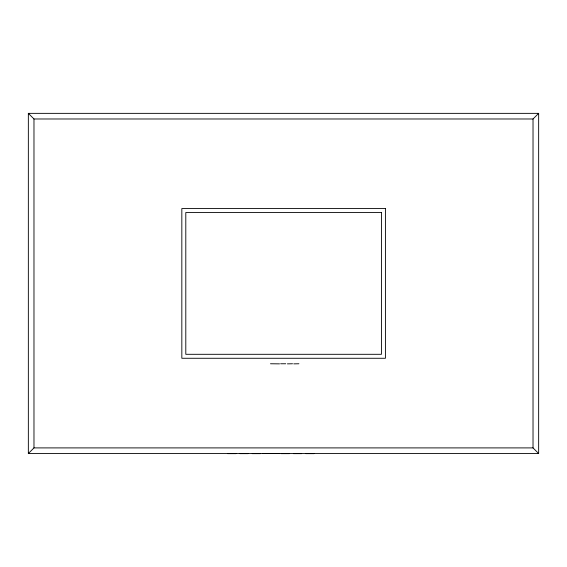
<?xml version="1.0" encoding="UTF-8"?>
<svg xmlns="http://www.w3.org/2000/svg" width="567" height="567" viewBox="0 0 567 567"><rect width="100%" height="100%" fill="white"/><g stroke="black" fill="none" stroke-linecap="round" stroke-linejoin="round"><path stroke-width="0.85" d="M28.35 453.529L33.977 447.902L533.023 447.902L538.65 453.529L538.65 113.357L28.35 113.357L28.35 453.529L538.65 453.529M28.35 113.357L33.977 118.985L533.023 118.985L538.65 113.357M270.487 363.759L279.524 363.858M227.686 453.643L235.9 453.643M239.898 453.643L248.119 453.643M252.23 453.643L260.444 453.643M281.225 453.643L289.439 453.643M293.437 453.643L301.658 453.643M305.769 453.643L313.983 453.643M533.023 118.985L533.023 447.902M298.901 363.759L293.777 363.858M292.522 363.759L287.405 363.858M285.74 363.759L280.622 363.759M279.113 453.529L262.904 453.529M33.977 118.985L33.977 447.902M385.418 208.564L181.83 208.564L181.83 358.273L385.418 358.273L385.418 208.564M381.442 212.533L185.799 212.533L185.799 354.304L381.442 354.304L381.442 212.533"/></g></svg>
